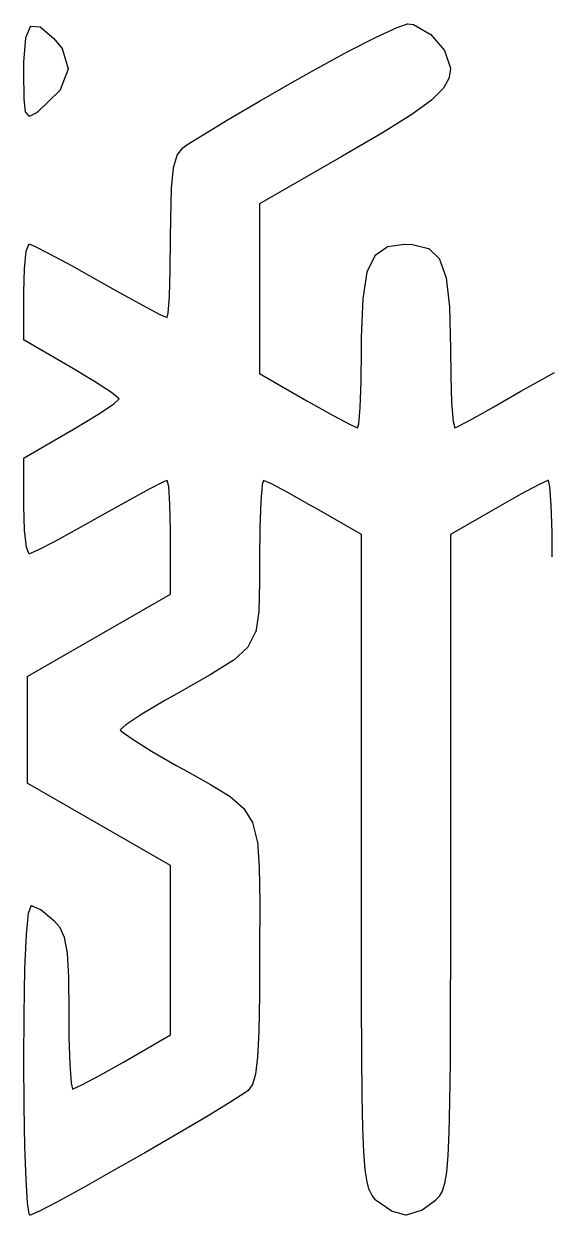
# Model space of a CAD drawing. Extents: x 175 to 215.1, y -115.1 to -74.9.
# Drawn here: x 174.98 to 181.07, y -97.04 to -83.31 of the extents above; entities that cross this region are included whole.
import ezdxf

# ---------------------------------------------------------------- set-up
doc = ezdxf.new("R2010")
doc.units = 0
doc.layers.add('BLACK', color=7, linetype='CONTINUOUS')

msp = doc.modelspace()

# ---------------------------------------------------------------- linework, layer by layer
at = {"layer": 'BLACK', "linetype": 'CONTINUOUS'}
for p, q in [((175.001, -83.4706), (175.057, -83.3412)), ((175.057, -83.3403), (175.058, -83.3401)), ((175.057, -83.3406), (175.057, -83.3403)), ((175.057, -83.3408), (175.057, -83.3406)), ((175.057, -83.341), (175.057, -83.3408)), ((175.057, -83.3411), (175.057, -83.341)), ((175.057, -83.3412), (175.057, -83.3411)), ((175.058, -83.3393), (175.059, -83.3391)), ((175.058, -83.3394), (175.058, -83.3393)), ((175.058, -83.3395), (175.058, -83.3394)), ((175.058, -83.3398), (175.058, -83.3395)), ((175.058, -83.34), (175.058, -83.3398)), ((175.058, -83.3401), (175.058, -83.34)), ((175.059, -83.3386), (175.06, -83.3385)), ((175.059, -83.3388), (175.059, -83.3386)), ((175.059, -83.3389), (175.059, -83.3388)), ((175.059, -83.3391), (175.059, -83.3389)), ((175.059, -83.3389), (175.059, -83.3389)), ((175.06, -83.3383), (175.061, -83.3382)), ((175.06, -83.3384), (175.06, -83.3383)), ((175.06, -83.3385), (175.06, -83.3384)), ((175.06, -83.3384), (175.06, -83.3384)), ((175.061, -83.3382), (175.061, -83.3382)), ((175.061, -83.3382), (175.061, -83.3382)), ((175.061, -83.3382), (175.061, -83.3382)), ((175.061, -83.3382), (175.062, -83.3382)), ((175.062, -83.3382), (175.062, -83.3382)), ((175.062, -83.3382), (175.164, -83.3468)), ((175.062, -83.3382), (175.062, -83.3382)), ((175.164, -83.3468), (175.164, -83.3468)), ((175.164, -83.3468), (175.164, -83.3468)), ((175.164, -83.3468), (175.164, -83.3468)), ((175.164, -83.3468), (175.164, -83.3469)), ((175.164, -83.3469), (175.165, -83.347)), ((175.165, -83.347), (175.165, -83.347)), ((175.165, -83.347), (175.165, -83.347)), ((175.165, -83.347), (175.165, -83.3471)), ((175.165, -83.3471), (175.166, -83.3473)), ((175.166, -83.3473), (175.166, -83.3473)), ((175.166, -83.3473), (175.166, -83.3474)), ((175.166, -83.3474), (175.166, -83.3476)), ((175.166, -83.3476), (175.167, -83.3479)), ((175.167, -83.3479), (175.167, -83.3479)), ((175.167, -83.3479), (175.167, -83.3479)), ((175.167, -83.3479), (175.326, -83.4815)), ((179.045, -83.4646), (179.284, -83.353)), ((179.284, -83.3528), (179.406, -83.3121)), ((179.284, -83.3529), (179.284, -83.3528)), ((179.284, -83.353), (179.284, -83.3529)), ((179.284, -83.353), (179.284, -83.353)), ((179.406, -83.3121), (179.407, -83.312)), ((179.406, -83.3121), (179.406, -83.3121)), ((179.406, -83.3121), (179.406, -83.3121)), ((179.407, -83.312), (179.407, -83.3119)), ((179.407, -83.3119), (179.407, -83.3119)), ((179.407, -83.3119), (179.408, -83.3119)), ((179.407, -83.312), (179.407, -83.312)), ((179.408, -83.3119), (179.408, -83.3119)), ((179.408, -83.3119), (179.408, -83.3119)), ((179.408, -83.3119), (179.408, -83.3119)), ((179.408, -83.3119), (179.408, -83.3119)), ((179.408, -83.3119), (179.47, -83.32)), ((179.47, -83.32), (179.47, -83.32)), ((179.47, -83.32), (179.47, -83.3201)), ((179.47, -83.3201), (179.471, -83.3202)), ((179.471, -83.3202), (179.471, -83.3202)), ((179.471, -83.3202), (179.471, -83.3202)), ((179.471, -83.3202), (179.471, -83.3204)), ((179.471, -83.3204), (179.472, -83.3206)), ((179.472, -83.3206), (179.667, -83.4298)), ((179.667, -83.4298), (179.667, -83.4299)), ((179.667, -83.4299), (179.668, -83.4301)), ((179.668, -83.4301), (179.668, -83.4302)), ((179.668, -83.4302), (179.668, -83.4303)), ((179.668, -83.4303), (179.668, -83.4304)), ((179.668, -83.4304), (179.668, -83.4307)), ((179.668, -83.4307), (179.669, -83.4309)), ((179.669, -83.4309), (179.831, -83.6184)), ((174.98, -83.7526), (175.001, -83.4722)), ((175.001, -83.4709), (175.001, -83.4706)), ((175.001, -83.4712), (175.001, -83.4709)), ((175.001, -83.4713), (175.001, -83.4712)), ((175.001, -83.4715), (175.001, -83.4713)), ((175.001, -83.4718), (175.001, -83.4715)), ((175.001, -83.4721), (175.001, -83.4718)), ((175.001, -83.4722), (175.001, -83.4721)), ((175.326, -83.4815), (175.326, -83.4815)), ((175.326, -83.4815), (175.326, -83.4818)), ((175.326, -83.4818), (175.327, -83.4821)), ((175.327, -83.4821), (175.419, -83.5937)), ((178.717, -83.6325), (179.044, -83.4647)), ((179.044, -83.4647), (179.045, -83.4646)), ((179.045, -83.4646), (179.045, -83.4646)), ((179.045, -83.4646), (179.045, -83.4646)), ((175.419, -83.5937), (175.419, -83.5938)), ((175.419, -83.5938), (175.42, -83.5942)), ((175.42, -83.5942), (175.42, -83.5946)), ((175.42, -83.5946), (175.42, -83.5946)), ((175.42, -83.5946), (175.42, -83.5946)), ((175.42, -83.5946), (175.42, -83.5951)), ((175.42, -83.5951), (175.42, -83.5955)), ((175.42, -83.5955), (175.42, -83.5955)), ((175.42, -83.5955), (175.42, -83.5955)), ((175.42, -83.5955), (175.42, -83.5955)), ((175.42, -83.5955), (175.492, -83.8299)), ((178.331, -83.842), (178.717, -83.6326)), ((178.717, -83.6326), (178.717, -83.6325)), ((178.717, -83.6325), (178.717, -83.6325)), ((178.717, -83.6325), (178.717, -83.6325)), ((179.831, -83.6184), (179.831, -83.6184)), ((179.831, -83.6184), (179.831, -83.6184)), ((179.831, -83.6184), (179.831, -83.6185)), ((179.831, -83.6185), (179.831, -83.6188)), ((179.831, -83.6188), (179.831, -83.6192)), ((179.831, -83.6192), (179.831, -83.6193)), ((179.831, -83.6193), (179.831, -83.6193)), ((179.831, -83.6193), (179.832, -83.6197)), ((179.832, -83.6197), (179.832, -83.6201)), ((179.832, -83.6201), (179.899, -83.8224)), ((174.979, -83.8767), (174.98, -83.7529)), ((174.98, -83.7527), (174.98, -83.7526)), ((174.98, -83.7528), (174.98, -83.7527)), ((174.98, -83.7529), (174.98, -83.7528)), ((175.492, -83.8331), (175.398, -84.0741)), ((175.492, -83.8299), (175.492, -83.8299)), ((175.492, -83.8299), (175.492, -83.8301)), ((175.492, -83.8301), (175.492, -83.8303)), ((175.492, -83.8303), (175.492, -83.8306)), ((175.492, -83.8306), (175.492, -83.8309)), ((175.492, -83.8309), (175.492, -83.8311)), ((175.492, -83.8311), (175.492, -83.8312)), ((175.492, -83.8312), (175.492, -83.8315)), ((175.492, -83.8315), (175.492, -83.8319)), ((175.492, -83.8319), (175.492, -83.832)), ((175.492, -83.832), (175.492, -83.8322)), ((175.492, -83.8322), (175.492, -83.8325)), ((175.492, -83.8325), (175.492, -83.8328)), ((175.492, -83.8328), (175.492, -83.833)), ((175.492, -83.833), (175.492, -83.8331)), ((178.106, -83.9687), (178.331, -83.842)), ((178.331, -83.842), (178.331, -83.842)), ((178.331, -83.842), (178.331, -83.842)), ((179.9, -83.8247), (179.885, -83.9305)), ((179.899, -83.8224), (179.899, -83.8225)), ((179.899, -83.8225), (179.899, -83.8226)), ((179.899, -83.8226), (179.9, -83.8228)), ((179.9, -83.8228), (179.9, -83.8231)), ((179.9, -83.8231), (179.9, -83.8234)), ((179.9, -83.8234), (179.9, -83.8236)), ((179.9, -83.8236), (179.9, -83.8237)), ((179.9, -83.8237), (179.9, -83.8241)), ((179.9, -83.8241), (179.9, -83.8244)), ((179.9, -83.8244), (179.9, -83.8246)), ((179.9, -83.8246), (179.9, -83.8247)), ((174.979, -83.8768), (174.979, -83.8767)), ((174.979, -83.8767), (174.979, -83.8767)), ((174.979, -83.8767), (174.979, -83.8767)), ((174.982, -84.1723), (174.979, -83.8768)), ((177.699, -84.2027), (178.106, -83.9687)), ((178.106, -83.9687), (178.106, -83.9687)), ((178.106, -83.9687), (178.106, -83.9687)), ((179.884, -83.9322), (179.819, -84.0534)), ((179.885, -83.9315), (179.884, -83.9319)), ((179.884, -83.9319), (179.884, -83.9322)), ((179.885, -83.9305), (179.885, -83.9306)), ((179.885, -83.9306), (179.885, -83.9309)), ((179.885, -83.9309), (179.885, -83.9313)), ((179.885, -83.9313), (179.885, -83.9314)), ((179.885, -83.9314), (179.885, -83.9315)), ((175.397, -84.0759), (175.136, -84.3289)), ((175.398, -84.075), (175.397, -84.0751)), ((175.397, -84.0751), (175.397, -84.0751)), ((175.397, -84.0751), (175.397, -84.0754)), ((175.397, -84.0754), (175.397, -84.0758)), ((175.397, -84.0758), (175.397, -84.0758)), ((175.397, -84.0758), (175.397, -84.0759)), ((175.398, -84.0741), (175.398, -84.0742)), ((175.398, -84.0742), (175.398, -84.0742)), ((175.398, -84.0742), (175.398, -84.0743)), ((175.398, -84.0743), (175.398, -84.0746)), ((175.398, -84.0746), (175.398, -84.075)), ((179.818, -84.0546), (179.681, -84.1898)), ((179.819, -84.0536), (179.818, -84.0538)), ((179.818, -84.0538), (179.818, -84.054)), ((179.818, -84.054), (179.818, -84.0542)), ((179.818, -84.0542), (179.818, -84.0544)), ((179.818, -84.0544), (179.818, -84.0546)), ((179.819, -84.0534), (179.819, -84.0534)), ((179.819, -84.0534), (179.819, -84.0536)), ((174.982, -84.1725), (174.982, -84.1723)), ((174.982, -84.1727), (174.982, -84.1725)), ((174.982, -84.1728), (174.982, -84.1727)), ((174.999, -84.3284), (174.982, -84.1728)), ((177.336, -84.4154), (177.699, -84.2027)), ((177.699, -84.2027), (177.699, -84.2027)), ((177.699, -84.2027), (177.699, -84.2027)), ((179.681, -84.1903), (179.454, -84.3555)), ((179.681, -84.1898), (179.681, -84.1898)), ((179.681, -84.1898), (179.681, -84.19)), ((179.681, -84.19), (179.681, -84.1903)), ((174.999, -84.3285), (174.999, -84.3284)), ((174.999, -84.3289), (174.999, -84.3285)), ((174.999, -84.3285), (174.999, -84.3285)), ((175, -84.3294), (174.999, -84.3289)), ((175, -84.3295), (175, -84.3294)), ((175, -84.3294), (175, -84.3294)), ((175, -84.3299), (175, -84.3295)), ((175, -84.3303), (175, -84.3299)), ((175, -84.3304), (175, -84.3303)), ((175, -84.3303), (175, -84.3303)), ((175, -84.3307), (175, -84.3304)), ((175, -84.3311), (175, -84.3307)), ((175.001, -84.3311), (175, -84.3311)), ((175.001, -84.3312), (175.001, -84.3311)), ((175.041, -84.3762), (175.001, -84.3312)), ((175.001, -84.3312), (175.001, -84.3312)), ((175.041, -84.3764), (175.041, -84.3762)), ((175.041, -84.3766), (175.041, -84.3764)), ((175.041, -84.3768), (175.041, -84.3766)), ((175.041, -84.3769), (175.041, -84.3768)), ((175.042, -84.377), (175.041, -84.3769)), ((175.042, -84.3772), (175.042, -84.377)), ((175.042, -84.3773), (175.042, -84.3772)), ((175.042, -84.3774), (175.042, -84.3773)), ((175.042, -84.3775), (175.042, -84.3774)), ((175.043, -84.3776), (175.042, -84.3775)), ((175.043, -84.3777), (175.043, -84.3776)), ((175.043, -84.3778), (175.043, -84.3777)), ((175.043, -84.3777), (175.043, -84.3777)), ((175.044, -84.3779), (175.043, -84.3778)), ((175.045, -84.3779), (175.044, -84.3779)), ((175.044, -84.3779), (175.044, -84.3779)), ((175.044, -84.3779), (175.044, -84.3779)), ((175.044, -84.3779), (175.044, -84.3779)), ((175.046, -84.3777), (175.045, -84.3778)), ((175.045, -84.3778), (175.045, -84.3779)), ((175.045, -84.3779), (175.045, -84.3779)), ((175.045, -84.3779), (175.045, -84.3779)), ((175.047, -84.3774), (175.046, -84.3774)), ((175.046, -84.3774), (175.046, -84.3775)), ((175.046, -84.3775), (175.046, -84.3776)), ((175.046, -84.3776), (175.046, -84.3777)), ((175.046, -84.3777), (175.046, -84.3777)), ((175.119, -84.3411), (175.047, -84.3774)), ((175.12, -84.3409), (175.119, -84.3411)), ((175.135, -84.3294), (175.12, -84.3406)), ((175.12, -84.3406), (175.12, -84.3407)), ((175.12, -84.3407), (175.12, -84.3409)), ((175.136, -84.329), (175.135, -84.3292)), ((175.135, -84.3292), (175.135, -84.3294)), ((175.136, -84.3289), (175.136, -84.329)), ((179.453, -84.3557), (179.116, -84.5671)), ((179.454, -84.3556), (179.453, -84.3557)), ((179.454, -84.3555), (179.454, -84.3556)), ((179.454, -84.3556), (179.454, -84.3556)), ((177.047, -84.5893), (177.336, -84.4154)), ((177.336, -84.4154), (177.336, -84.4154)), ((177.336, -84.4154), (177.336, -84.4154)), ((176.861, -84.7069), (177.047, -84.5894)), ((177.047, -84.5894), (177.047, -84.5893)), ((177.047, -84.5893), (177.047, -84.5893)), ((177.047, -84.5893), (177.047, -84.5893)), ((179.116, -84.5672), (178.648, -84.8408)), ((179.116, -84.5671), (179.116, -84.5672)), ((179.116, -84.5672), (179.116, -84.5672)), ((179.116, -84.5672), (179.116, -84.5672)), ((176.749, -84.8246), (176.813, -84.7415)), ((176.813, -84.7413), (176.814, -84.7411)), ((176.813, -84.7414), (176.813, -84.7413)), ((176.813, -84.7415), (176.813, -84.7414)), ((176.814, -84.7405), (176.861, -84.7071)), ((176.814, -84.7406), (176.814, -84.7405)), ((176.814, -84.7407), (176.814, -84.7406)), ((176.814, -84.7409), (176.814, -84.7407)), ((176.814, -84.7411), (176.814, -84.7409)), ((176.861, -84.707), (176.861, -84.7069)), ((176.861, -84.7071), (176.861, -84.707)), ((176.861, -84.7071), (176.861, -84.7071)), ((176.707, -84.9693), (176.748, -84.8263)), ((176.748, -84.8258), (176.749, -84.8255)), ((176.748, -84.8262), (176.748, -84.8258)), ((176.748, -84.8263), (176.748, -84.8262)), ((176.749, -84.825), (176.749, -84.8246)), ((176.749, -84.8253), (176.749, -84.825)), ((176.749, -84.8254), (176.749, -84.8253)), ((176.749, -84.8255), (176.749, -84.8254)), ((178.648, -84.8408), (177.698, -85.3862)), ((178.648, -84.8408), (178.648, -84.8408)), ((178.648, -84.8408), (178.648, -84.8408)), ((176.683, -85.2045), (176.706, -84.9702)), ((176.706, -84.9701), (176.707, -84.9697)), ((176.706, -84.9702), (176.706, -84.9701)), ((176.707, -84.9697), (176.707, -84.9693)), ((176.673, -85.562), (176.683, -85.2048)), ((176.683, -85.2046), (176.683, -85.2045)), ((176.683, -85.2048), (176.683, -85.2046)), ((176.683, -85.2048), (176.683, -85.2048)), ((177.698, -85.3862), (177.698, -87.341)), ((176.672, -85.7816), (176.673, -85.5621)), ((176.673, -85.5621), (176.673, -85.562)), ((176.673, -85.562), (176.673, -85.562)), ((176.673, -85.562), (176.673, -85.562)), ((176.669, -86.1536), (176.672, -85.7817)), ((176.672, -85.7817), (176.672, -85.7816)), ((175.008, -85.9314), (175.038, -85.8542)), ((175.038, -85.8541), (175.039, -85.8537)), ((175.038, -85.8542), (175.038, -85.8541)), ((175.039, -85.8526), (175.04, -85.8525)), ((175.039, -85.8529), (175.039, -85.8526)), ((175.039, -85.8533), (175.039, -85.8529)), ((175.039, -85.8534), (175.039, -85.8533)), ((175.039, -85.8533), (175.039, -85.8533)), ((175.039, -85.8537), (175.039, -85.8534)), ((175.04, -85.8519), (175.041, -85.8517)), ((175.04, -85.8522), (175.04, -85.8519)), ((175.04, -85.8519), (175.04, -85.8519)), ((175.04, -85.8519), (175.04, -85.8519)), ((175.04, -85.8525), (175.04, -85.8522)), ((175.04, -85.8525), (175.04, -85.8525)), ((175.041, -85.8514), (175.042, -85.8513)), ((175.041, -85.8517), (175.041, -85.8514)), ((175.041, -85.8514), (175.041, -85.8514)), ((175.041, -85.8514), (175.041, -85.8514)), ((175.042, -85.8511), (175.043, -85.851)), ((175.042, -85.8513), (175.042, -85.8511)), ((175.042, -85.8511), (175.042, -85.8511)), ((175.042, -85.8511), (175.042, -85.8511)), ((175.042, -85.8511), (175.042, -85.8511)), ((175.043, -85.851), (175.043, -85.851)), ((175.043, -85.851), (175.043, -85.851)), ((175.043, -85.851), (175.043, -85.851)), ((175.043, -85.851), (175.044, -85.8511)), ((175.044, -85.8511), (175.044, -85.8511)), ((175.044, -85.8511), (175.044, -85.8511)), ((175.044, -85.8511), (175.044, -85.8512)), ((175.044, -85.8512), (175.045, -85.8513)), ((175.045, -85.8513), (175.094, -85.8695)), ((175.094, -85.8695), (175.094, -85.8695)), ((175.094, -85.8695), (175.094, -85.8696)), ((175.094, -85.8696), (175.094, -85.8697)), ((175.094, -85.8697), (175.268, -85.956)), ((179.032, -85.9775), (179.171, -85.8795)), ((179.171, -85.8792), (179.172, -85.8791)), ((179.171, -85.8794), (179.171, -85.8792)), ((179.171, -85.8795), (179.171, -85.8794)), ((179.171, -85.8794), (179.171, -85.8794)), ((179.172, -85.8789), (179.172, -85.8788)), ((179.172, -85.8788), (179.173, -85.8788)), ((179.172, -85.879), (179.172, -85.8789)), ((179.172, -85.8791), (179.172, -85.879)), ((179.173, -85.8786), (179.371, -85.851)), ((179.173, -85.8787), (179.173, -85.8786)), ((179.173, -85.8788), (179.173, -85.8787)), ((179.173, -85.8787), (179.173, -85.8787)), ((179.371, -85.851), (179.371, -85.851)), ((179.371, -85.851), (179.372, -85.851)), ((179.372, -85.851), (179.372, -85.851)), ((179.372, -85.851), (179.462, -85.8542)), ((179.462, -85.8542), (179.462, -85.8543)), ((179.462, -85.8543), (179.463, -85.8544)), ((179.463, -85.8544), (179.463, -85.8544)), ((179.463, -85.8544), (179.463, -85.8544)), ((179.463, -85.8544), (179.463, -85.8544)), ((179.463, -85.8544), (179.463, -85.8544)), ((179.463, -85.8544), (179.647, -85.9001)), ((179.647, -85.9001), (179.647, -85.9001)), ((179.647, -85.9001), (179.647, -85.9002)), ((179.647, -85.9002), (179.647, -85.9002)), ((179.647, -85.9002), (179.647, -85.9003)), ((179.647, -85.9003), (179.648, -85.9004)), ((179.648, -85.9004), (179.648, -85.9006)), ((179.648, -85.9006), (179.648, -85.9007)), ((179.648, -85.9007), (179.648, -85.9008)), ((179.648, -85.9008), (179.649, -85.9009)), ((179.649, -85.9009), (179.649, -85.9011)), ((179.649, -85.9011), (179.649, -85.9013)), ((179.649, -85.9013), (179.774, -86.0197)), ((174.987, -86.1347), (175.008, -85.9327)), ((175.008, -85.9315), (175.008, -85.9314)), ((175.008, -85.9317), (175.008, -85.9315)), ((175.008, -85.932), (175.008, -85.9317)), ((175.008, -85.9323), (175.008, -85.932)), ((175.008, -85.9325), (175.008, -85.9323)), ((175.008, -85.9326), (175.008, -85.9325)), ((175.008, -85.9327), (175.008, -85.9326)), ((175.268, -85.956), (175.268, -85.956)), ((175.268, -85.956), (175.268, -85.956)), ((175.268, -85.956), (175.268, -85.956)), ((175.268, -85.956), (175.531, -86.0971)), ((178.941, -86.1708), (179.031, -85.9794)), ((179.031, -85.9781), (179.032, -85.978)), ((179.031, -85.9783), (179.031, -85.9781)), ((179.031, -85.9785), (179.031, -85.9783)), ((179.031, -85.9787), (179.031, -85.9785)), ((179.031, -85.9789), (179.031, -85.9787)), ((179.031, -85.9791), (179.031, -85.9789)), ((179.031, -85.9794), (179.031, -85.9791)), ((179.031, -85.9794), (179.031, -85.9794)), ((179.032, -85.9777), (179.032, -85.9775)), ((179.032, -85.9778), (179.032, -85.9777)), ((179.032, -85.978), (179.032, -85.9778)), ((179.774, -86.0197), (179.774, -86.0198)), ((179.774, -86.0198), (179.774, -86.0199)), ((179.774, -86.0199), (179.774, -86.02)), ((179.774, -86.02), (179.774, -86.0202)), ((179.774, -86.0202), (179.774, -86.0205)), ((179.774, -86.0205), (179.774, -86.0207)), ((179.774, -86.0207), (179.774, -86.0208)), ((179.774, -86.0208), (179.775, -86.0211)), ((179.775, -86.0211), (179.775, -86.0214)), ((179.775, -86.0214), (179.775, -86.0215)), ((179.775, -86.0215), (179.775, -86.0217)), ((179.775, -86.0217), (179.851, -86.2368)), ((174.979, -86.404), (174.987, -86.1351)), ((174.987, -86.1348), (174.987, -86.1347)), ((174.987, -86.135), (174.987, -86.1348)), ((174.987, -86.1351), (174.987, -86.135)), ((175.531, -86.0971), (175.531, -86.0971)), ((175.531, -86.0971), (175.531, -86.0971)), ((175.531, -86.0971), (175.531, -86.0971)), ((175.531, -86.0971), (175.849, -86.275)), ((176.659, -86.4534), (176.669, -86.1536)), ((178.892, -86.4799), (178.941, -86.1722)), ((178.941, -86.171), (178.941, -86.1708)), ((178.941, -86.1712), (178.941, -86.171)), ((178.941, -86.1715), (178.941, -86.1712)), ((178.941, -86.1718), (178.941, -86.1715)), ((178.941, -86.1719), (178.941, -86.1718)), ((178.941, -86.1721), (178.941, -86.1719)), ((178.941, -86.1722), (178.941, -86.1721)), ((175.849, -86.275), (175.849, -86.275)), ((175.849, -86.275), (175.849, -86.275)), ((175.849, -86.275), (176.068, -86.3984)), ((179.851, -86.2368), (179.851, -86.2369)), ((179.851, -86.2369), (179.851, -86.2369)), ((179.851, -86.2369), (179.851, -86.2369)), ((179.851, -86.2369), (179.851, -86.2374)), ((179.851, -86.2374), (179.851, -86.2378)), ((179.851, -86.2378), (179.851, -86.2379)), ((179.851, -86.2379), (179.851, -86.2379)), ((179.851, -86.2379), (179.889, -86.5736)), ((174.979, -86.4041), (174.979, -86.404)), ((174.979, -86.9524), (174.979, -86.4041)), ((174.979, -86.4041), (174.979, -86.4041)), ((176.068, -86.3984), (176.349, -86.553)), ((176.644, -86.6465), (176.659, -86.4534)), ((176.349, -86.553), (176.549, -86.6589)), ((178.874, -86.9275), (178.892, -86.4805)), ((178.892, -86.4802), (178.892, -86.4799)), ((178.892, -86.4804), (178.892, -86.4802)), ((178.892, -86.4805), (178.892, -86.4804)), ((179.889, -86.5736), (179.889, -86.5737)), ((179.889, -86.5737), (179.889, -86.5739)), ((179.889, -86.5739), (179.889, -86.5741)), ((179.889, -86.5741), (179.9, -87.0543)), ((176.549, -86.6589), (176.631, -86.6957)), ((176.631, -86.6957), (176.644, -86.6465)), ((174.979, -86.9525), (174.979, -86.9524)), ((174.979, -86.9526), (174.979, -86.9525)), ((174.979, -86.953), (174.979, -86.9526)), ((174.979, -86.9533), (174.979, -86.953)), ((174.979, -86.9535), (174.979, -86.9533)), ((174.979, -86.9536), (174.979, -86.9535)), ((174.979, -86.9539), (174.979, -86.9536)), ((174.979, -86.9543), (174.979, -86.9539)), ((174.979, -86.9544), (174.979, -86.9543)), ((174.979, -86.9545), (174.979, -86.9544)), ((174.98, -86.9548), (174.979, -86.9545)), ((174.98, -86.9551), (174.98, -86.9548)), ((174.98, -86.9552), (174.98, -86.9551)), ((174.98, -86.9554), (174.98, -86.9552)), ((174.98, -86.9556), (174.98, -86.9554)), ((174.98, -86.9559), (174.98, -86.9556)), ((174.981, -86.956), (174.98, -86.9559)), ((174.981, -86.9561), (174.981, -86.956)), ((174.981, -86.9563), (174.981, -86.9561)), ((174.981, -86.9565), (174.981, -86.9563)), ((174.981, -86.9566), (174.981, -86.9565)), ((174.981, -86.9567), (174.981, -86.9566)), ((174.982, -86.9567), (174.981, -86.9567)), ((175.532, -87.2732), (174.982, -86.9567)), ((178.874, -86.9276), (178.874, -86.9275)), ((178.874, -86.9277), (178.874, -86.9276)), ((178.874, -87.0691), (178.874, -86.9277)), ((178.874, -86.9277), (178.874, -86.9277)), ((178.87, -87.4372), (178.874, -87.0691)), ((178.874, -87.0691), (178.874, -87.0691)), ((179.9, -87.0543), (179.9, -87.0544)), ((179.9, -87.0544), (179.9, -87.0544)), ((179.9, -87.0544), (179.903, -87.3655)), ((175.796, -87.431), (175.532, -87.2732)), ((177.698, -87.341), (178.242, -87.654)), ((179.903, -87.3655), (179.913, -87.6796)), ((180.713, -87.545), (181.099, -87.3274)), ((175.99, -87.5587), (175.796, -87.431)), ((176.078, -87.6316), (175.99, -87.5587)), ((178.859, -87.7329), (178.87, -87.4372)), ((180.402, -87.7248), (180.713, -87.545)), ((180.713, -87.545), (180.713, -87.545)), ((180.713, -87.545), (180.713, -87.545)), ((175.834, -87.8127), (176.014, -87.6925)), ((176.014, -87.6925), (176.079, -87.6326)), ((176.079, -87.6326), (176.078, -87.6316)), ((178.242, -87.654), (178.242, -87.654)), ((178.242, -87.654), (178.285, -87.6782)), ((178.285, -87.6782), (178.548, -87.8252)), ((179.913, -87.6796), (179.93, -87.8929)), ((175.58, -87.9672), (175.834, -87.8127)), ((178.548, -87.8252), (178.744, -87.9289)), ((178.843, -87.921), (178.859, -87.7329)), ((180.148, -87.8667), (180.402, -87.7248)), ((175.532, -87.9948), (175.58, -87.9672)), ((178.744, -87.9289), (178.829, -87.9658)), ((178.829, -87.9658), (178.843, -87.921)), ((179.93, -87.8929), (179.949, -87.966)), ((179.949, -87.966), (179.985, -87.9518)), ((179.985, -87.9518), (180.148, -87.8667)), ((174.982, -88.3113), (175.532, -87.9948)), ((175.532, -87.9948), (175.532, -87.9948)), ((174.979, -88.3136), (174.98, -88.3134)), ((174.979, -88.3137), (174.979, -88.3136)), ((174.979, -88.314), (174.979, -88.3137)), ((174.979, -88.3143), (174.979, -88.314)), ((174.979, -88.3145), (174.979, -88.3143)), ((174.979, -88.3146), (174.979, -88.3145)), ((174.979, -88.315), (174.979, -88.3146)), ((174.979, -88.3153), (174.979, -88.315)), ((174.979, -88.3154), (174.979, -88.3153)), ((174.979, -88.3156), (174.979, -88.3154)), ((174.979, -88.8638), (174.979, -88.3156)), ((174.98, -88.3123), (174.981, -88.3121)), ((174.98, -88.3126), (174.98, -88.3123)), ((174.98, -88.3127), (174.98, -88.3126)), ((174.98, -88.3128), (174.98, -88.3127)), ((174.98, -88.3131), (174.98, -88.3128)), ((174.98, -88.3134), (174.98, -88.3131)), ((174.981, -88.3114), (174.982, -88.3113)), ((174.981, -88.3115), (174.981, -88.3114)), ((174.981, -88.3117), (174.981, -88.3115)), ((174.981, -88.3119), (174.981, -88.3117)), ((174.981, -88.312), (174.981, -88.3119)), ((174.981, -88.3121), (174.981, -88.312)), ((176.591, -88.5884), (176.424, -88.6746)), ((176.631, -88.5721), (176.591, -88.5884)), ((176.65, -88.644), (176.631, -88.5721)), ((176.665, -88.8501), (176.65, -88.644)), ((177.729, -88.6208), (177.713, -88.8131)), ((177.743, -88.5722), (177.729, -88.6208)), ((177.828, -88.6091), (177.743, -88.5722)), ((178.024, -88.7128), (177.828, -88.6091)), ((180.922, -88.6209), (180.713, -88.7324)), ((181.03, -88.5711), (180.922, -88.6209)), ((181.048, -88.6449), (181.03, -88.5711)), ((181.063, -88.8576), (181.048, -88.6449)), ((176.424, -88.6746), (176.166, -88.8155)), ((178.287, -88.8598), (178.024, -88.7128)), ((180.713, -88.7324), (180.444, -88.884)), ((174.979, -88.8639), (174.979, -88.8638)), ((174.979, -88.864), (174.979, -88.8639)), ((174.979, -88.8639), (174.979, -88.8639)), ((174.987, -89.1436), (174.979, -88.864)), ((176.166, -88.8155), (175.849, -88.993)), ((176.166, -88.8155), (176.166, -88.8155)), ((176.672, -89.1445), (176.665, -88.8501)), ((177.713, -88.8131), (177.702, -89.1123)), ((178.33, -88.884), (178.287, -88.8598)), ((178.287, -88.8598), (178.287, -88.8598)), ((178.874, -89.197), (178.33, -88.884)), ((178.33, -88.884), (178.33, -88.884)), ((180.444, -88.884), (179.9, -89.197)), ((181.073, -89.17), (181.063, -88.8576)), ((175.849, -88.993), (175.631, -89.1155)), ((175.849, -88.993), (175.849, -88.993)), ((174.987, -89.1438), (174.987, -89.1436)), ((174.987, -89.144), (174.987, -89.1438)), ((175.009, -89.3416), (174.987, -89.144)), ((174.987, -89.144), (174.987, -89.144)), ((175.631, -89.1156), (175.346, -89.2707)), ((175.631, -89.1155), (175.631, -89.1156)), ((175.631, -89.1156), (175.631, -89.1156)), ((176.672, -89.2245), (176.672, -89.1445)), ((177.702, -89.1123), (177.698, -89.4836)), ((178.874, -92.9437), (178.874, -89.197)), ((179.9, -89.197), (179.9, -92.9437)), ((181.075, -89.4543), (181.073, -89.17)), ((175.009, -89.3417), (175.009, -89.3416)), ((175.009, -89.3419), (175.009, -89.3417)), ((175.009, -89.3422), (175.009, -89.3419)), ((175.009, -89.3425), (175.009, -89.3422)), ((175.009, -89.3427), (175.009, -89.3425)), ((175.009, -89.3428), (175.009, -89.3427)), ((175.009, -89.3429), (175.009, -89.3428)), ((175.038, -89.4139), (175.009, -89.3429)), ((175.346, -89.2708), (175.14, -89.377)), ((175.346, -89.2707), (175.346, -89.2707)), ((175.346, -89.2707), (175.346, -89.2708)), ((175.346, -89.2708), (175.346, -89.2708)), ((176.672, -89.8808), (176.672, -89.2245)), ((175.039, -89.414), (175.038, -89.4139)), ((175.038, -89.4139), (175.038, -89.4139)), ((175.038, -89.4139), (175.038, -89.4139)), ((175.039, -89.4148), (175.039, -89.414)), ((175.04, -89.4155), (175.039, -89.4148)), ((175.039, -89.4148), (175.039, -89.4148)), ((175.039, -89.4148), (175.039, -89.4148)), ((175.039, -89.4148), (175.039, -89.4148)), ((175.04, -89.4157), (175.04, -89.4155)), ((175.04, -89.4155), (175.04, -89.4155)), ((175.04, -89.4161), (175.04, -89.4157)), ((175.041, -89.4166), (175.04, -89.4161)), ((175.042, -89.4167), (175.041, -89.4166)), ((175.041, -89.4166), (175.041, -89.4166)), ((175.041, -89.4166), (175.041, -89.4166)), ((175.042, -89.4169), (175.042, -89.4167)), ((175.043, -89.417), (175.042, -89.4169)), ((175.042, -89.4169), (175.042, -89.4169)), ((175.042, -89.4169), (175.042, -89.4169)), ((175.044, -89.4169), (175.043, -89.417)), ((175.043, -89.417), (175.043, -89.417)), ((175.043, -89.417), (175.043, -89.417)), ((175.045, -89.4168), (175.044, -89.4169)), ((175.044, -89.4169), (175.044, -89.4169)), ((175.044, -89.4169), (175.044, -89.4169)), ((175.044, -89.4169), (175.044, -89.4169)), ((175.139, -89.3772), (175.045, -89.4166)), ((175.045, -89.4166), (175.045, -89.4166)), ((175.045, -89.4166), (175.045, -89.4166)), ((175.045, -89.4166), (175.045, -89.4166)), ((175.045, -89.4166), (175.045, -89.4168)), ((175.14, -89.377), (175.139, -89.3771)), ((175.139, -89.3771), (175.139, -89.3771)), ((175.139, -89.3771), (175.139, -89.3772)), ((177.698, -89.4836), (177.699, -89.7496)), ((177.699, -89.7497), (177.691, -90.0808)), ((177.699, -89.7496), (177.699, -89.7496)), ((177.699, -89.7496), (177.699, -89.7497)), ((177.699, -89.7497), (177.699, -89.7497)), ((175.024, -90.8259), (176.672, -89.8808)), ((177.691, -90.0815), (177.654, -90.3158)), ((177.691, -90.0808), (177.691, -90.0809)), ((177.691, -90.0809), (177.691, -90.0812)), ((177.691, -90.0812), (177.691, -90.0815)), ((177.653, -90.3173), (177.563, -90.4918)), ((177.654, -90.3166), (177.653, -90.3168)), ((177.653, -90.3168), (177.653, -90.317)), ((177.653, -90.317), (177.653, -90.3173)), ((177.654, -90.3158), (177.654, -90.3158)), ((177.654, -90.3158), (177.654, -90.3161)), ((177.654, -90.3161), (177.654, -90.3164)), ((177.654, -90.3164), (177.654, -90.3166)), ((177.562, -90.4932), (177.396, -90.6449)), ((177.563, -90.4921), (177.562, -90.4924)), ((177.562, -90.4924), (177.562, -90.4925)), ((177.562, -90.4925), (177.562, -90.4927)), ((177.562, -90.4927), (177.562, -90.4929)), ((177.562, -90.4929), (177.562, -90.4932)), ((177.563, -90.4918), (177.563, -90.4918)), ((177.563, -90.4918), (177.563, -90.4921)), ((177.395, -90.6455), (177.13, -90.8115)), ((177.396, -90.6449), (177.395, -90.645)), ((177.395, -90.645), (177.395, -90.6452)), ((177.395, -90.6452), (177.395, -90.6455)), ((175.021, -90.8291), (175.022, -90.8289)), ((175.021, -90.8292), (175.021, -90.8291)), ((175.021, -90.8295), (175.021, -90.8292)), ((175.021, -90.8299), (175.021, -90.8295)), ((175.021, -90.83), (175.021, -90.8299)), ((175.021, -90.8302), (175.021, -90.83)), ((175.021, -92.0578), (175.021, -90.8302)), ((175.022, -90.8272), (175.023, -90.8269)), ((175.022, -90.8273), (175.022, -90.8272)), ((175.022, -90.8274), (175.022, -90.8273)), ((175.022, -90.8277), (175.022, -90.8274)), ((175.022, -90.828), (175.022, -90.8277)), ((175.022, -90.8281), (175.022, -90.828)), ((175.022, -90.8283), (175.022, -90.8281)), ((175.022, -90.8286), (175.022, -90.8283)), ((175.022, -90.8289), (175.022, -90.8286)), ((175.023, -90.8263), (175.024, -90.8261)), ((175.023, -90.8265), (175.023, -90.8263)), ((175.023, -90.8266), (175.023, -90.8265)), ((175.023, -90.8267), (175.023, -90.8266)), ((175.023, -90.8269), (175.023, -90.8267)), ((175.024, -90.826), (175.024, -90.8259)), ((175.024, -90.8261), (175.024, -90.826)), ((177.13, -90.8117), (176.743, -91.029)), ((177.13, -90.8115), (177.13, -90.8116)), ((177.13, -90.8116), (177.13, -90.8116)), ((177.13, -90.8116), (177.13, -90.8117)), ((176.606, -91.1074), (176.34, -91.2662)), ((176.743, -91.029), (176.606, -91.1074)), ((176.743, -91.029), (176.743, -91.029)), ((176.34, -91.2662), (176.156, -91.3867)), ((176.156, -91.3867), (176.091, -91.4446)), ((176.091, -91.4446), (176.103, -91.4593)), ((176.103, -91.4593), (176.227, -91.5495)), ((176.227, -91.5495), (176.452, -91.69)), ((176.452, -91.69), (176.743, -91.859)), ((176.743, -91.859), (176.823, -91.9036)), ((176.823, -91.9036), (176.823, -91.9036)), ((176.823, -91.9036), (176.823, -91.9036)), ((176.823, -91.9036), (177.133, -92.0755)), ((175.021, -92.0579), (175.021, -92.0578)), ((175.021, -92.0581), (175.021, -92.0579)), ((175.021, -92.0584), (175.021, -92.0581)), ((175.021, -92.0587), (175.021, -92.0584)), ((175.021, -92.0589), (175.021, -92.0587)), ((175.021, -92.059), (175.021, -92.0589)), ((175.022, -92.0593), (175.021, -92.059)), ((175.022, -92.0597), (175.022, -92.0593)), ((175.022, -92.0598), (175.022, -92.0597)), ((175.022, -92.0599), (175.022, -92.0598)), ((175.022, -92.0602), (175.022, -92.0599)), ((175.022, -92.0605), (175.022, -92.0602)), ((175.022, -92.0606), (175.022, -92.0605)), ((175.022, -92.0608), (175.022, -92.0606)), ((175.023, -92.061), (175.022, -92.0608)), ((175.023, -92.0613), (175.023, -92.061)), ((175.023, -92.0614), (175.023, -92.0613)), ((175.023, -92.0615), (175.023, -92.0614)), ((175.023, -92.0617), (175.023, -92.0615)), ((175.024, -92.0619), (175.023, -92.0617)), ((175.024, -92.062), (175.024, -92.0619)), ((175.024, -92.0621), (175.024, -92.062)), ((176.672, -93.0072), (175.024, -92.0621)), ((175.024, -92.0621), (175.024, -92.0621)), ((177.133, -92.0755), (177.133, -92.0755)), ((177.133, -92.0755), (177.133, -92.0755)), ((177.133, -92.0755), (177.133, -92.0756)), ((177.133, -92.0756), (177.36, -92.215)), ((177.36, -92.215), (177.36, -92.215)), ((177.36, -92.215), (177.361, -92.2153)), ((177.361, -92.2153), (177.361, -92.2155)), ((177.361, -92.2155), (177.517, -92.3512)), ((177.517, -92.3512), (177.517, -92.3513)), ((177.517, -92.3513), (177.518, -92.3514)), ((177.518, -92.3514), (177.518, -92.3516)), ((177.518, -92.3516), (177.518, -92.3518)), ((177.518, -92.3518), (177.518, -92.352)), ((177.518, -92.352), (177.518, -92.3522)), ((177.518, -92.3522), (177.518, -92.3524)), ((177.518, -92.3524), (177.617, -92.5132)), ((177.617, -92.5132), (177.617, -92.5133)), ((177.617, -92.5133), (177.617, -92.5135)), ((177.617, -92.5135), (177.618, -92.5137)), ((177.618, -92.5137), (177.618, -92.5139)), ((177.618, -92.5139), (177.618, -92.5142)), ((177.618, -92.5142), (177.618, -92.5144)), ((177.618, -92.5144), (177.618, -92.5146)), ((177.618, -92.5146), (177.672, -92.7294)), ((177.672, -92.7294), (177.672, -92.7295)), ((177.672, -92.7295), (177.672, -92.7299)), ((177.672, -92.7299), (177.673, -92.7303)), ((177.673, -92.7303), (177.695, -93.0278)), ((176.672, -94.961), (176.672, -93.0072)), ((177.695, -93.0278), (177.695, -93.0279)), ((177.695, -93.0279), (177.695, -93.028)), ((177.695, -93.028), (177.695, -93.0281)), ((177.695, -93.0281), (177.7, -93.4372)), ((178.874, -93.8386), (178.874, -92.9437)), ((179.9, -92.9437), (179.9, -93.1036)), ((179.9, -93.1036), (179.899, -93.972)), ((179.9, -93.1036), (179.9, -93.1036)), ((177.7, -93.4373), (177.698, -93.9868)), ((177.7, -93.4372), (177.7, -93.4373)), ((175.009, -93.8017), (175.033, -93.5586)), ((175.033, -93.5574), (175.064, -93.4743)), ((175.033, -93.5575), (175.033, -93.5574)), ((175.033, -93.5576), (175.033, -93.5575)), ((175.033, -93.5579), (175.033, -93.5576)), ((175.033, -93.5583), (175.033, -93.5579)), ((175.033, -93.5584), (175.033, -93.5583)), ((175.033, -93.5585), (175.033, -93.5584)), ((175.033, -93.5586), (175.033, -93.5585)), ((175.064, -93.4733), (175.065, -93.4732)), ((175.064, -93.4736), (175.064, -93.4733)), ((175.064, -93.474), (175.064, -93.4736)), ((175.064, -93.4741), (175.064, -93.474)), ((175.064, -93.4742), (175.064, -93.4741)), ((175.064, -93.4743), (175.064, -93.4742)), ((175.065, -93.4722), (175.066, -93.4719)), ((175.065, -93.4724), (175.065, -93.4722)), ((175.065, -93.4725), (175.065, -93.4724)), ((175.065, -93.4726), (175.065, -93.4725)), ((175.065, -93.4728), (175.065, -93.4726)), ((175.065, -93.4731), (175.065, -93.4728)), ((175.065, -93.4732), (175.065, -93.4731)), ((175.066, -93.4716), (175.067, -93.4714)), ((175.066, -93.4718), (175.066, -93.4716)), ((175.066, -93.4719), (175.066, -93.4718)), ((175.066, -93.4719), (175.066, -93.4719)), ((175.067, -93.4712), (175.068, -93.4711)), ((175.067, -93.4713), (175.067, -93.4712)), ((175.067, -93.4714), (175.067, -93.4713)), ((175.067, -93.4714), (175.067, -93.4714)), ((175.068, -93.4711), (175.068, -93.471)), ((175.068, -93.471), (175.069, -93.471)), ((175.068, -93.4711), (175.068, -93.4711)), ((175.068, -93.4711), (175.068, -93.4711)), ((175.069, -93.471), (175.069, -93.471)), ((175.069, -93.471), (175.069, -93.471)), ((175.069, -93.471), (175.069, -93.471)), ((175.069, -93.471), (175.069, -93.4711)), ((175.069, -93.4711), (175.07, -93.4711)), ((175.07, -93.4711), (175.07, -93.4711)), ((175.07, -93.4711), (175.07, -93.4712)), ((175.07, -93.4712), (175.07, -93.4713)), ((175.07, -93.4713), (175.071, -93.4714)), ((175.071, -93.4714), (175.071, -93.4714)), ((175.071, -93.4714), (175.173, -93.5164)), ((175.173, -93.5164), (175.173, -93.5165)), ((175.173, -93.5165), (175.173, -93.5166)), ((175.173, -93.5166), (175.173, -93.5166)), ((175.173, -93.5166), (175.174, -93.5168)), ((175.174, -93.5168), (175.174, -93.517)), ((175.174, -93.517), (175.174, -93.5171)), ((175.174, -93.5171), (175.174, -93.5172)), ((175.174, -93.5172), (175.326, -93.6415)), ((175.326, -93.6415), (175.326, -93.6415)), ((175.326, -93.6415), (175.326, -93.6418)), ((175.326, -93.6418), (175.326, -93.6421)), ((175.326, -93.6421), (175.389, -93.7154)), ((175.389, -93.7154), (175.389, -93.7154)), ((175.389, -93.7154), (175.389, -93.7156)), ((175.389, -93.7156), (175.389, -93.7157)), ((175.389, -93.7157), (175.389, -93.7159)), ((175.389, -93.7159), (175.389, -93.7162)), ((175.389, -93.7162), (175.389, -93.7164)), ((175.389, -93.7164), (175.389, -93.7165)), ((175.389, -93.7165), (175.445, -93.8357)), ((174.992, -94.1959), (175.009, -93.802)), ((175.009, -93.8018), (175.009, -93.8017)), ((175.009, -93.8019), (175.009, -93.8018)), ((175.009, -93.802), (175.009, -93.8019)), ((175.445, -93.8357), (175.445, -93.8358)), ((175.445, -93.8358), (175.445, -93.8359)), ((175.445, -93.8359), (175.445, -93.836)), ((175.445, -93.836), (175.445, -93.8363)), ((175.445, -93.8363), (175.445, -93.8367)), ((175.445, -93.8367), (175.445, -93.8368)), ((175.445, -93.8368), (175.445, -93.8369)), ((175.445, -93.8369), (175.478, -94.0167)), ((178.874, -93.8387), (178.874, -93.8386)), ((178.875, -94.5797), (178.874, -93.8387)), ((175.478, -94.0167), (175.478, -94.0167)), ((175.478, -94.0167), (175.478, -94.017)), ((177.698, -93.9868), (177.697, -94.5003)), ((177.698, -93.9868), (177.698, -93.9868)), ((179.899, -93.972), (179.898, -94.6889)), ((179.899, -93.972), (179.899, -93.972)), ((175.478, -94.017), (175.478, -94.0173)), ((175.478, -94.0173), (175.493, -94.2938)), ((174.982, -94.7316), (174.992, -94.196)), ((174.992, -94.196), (174.992, -94.1959)), ((174.992, -94.1959), (174.992, -94.1959)), ((174.992, -94.196), (174.992, -94.196)), ((175.493, -94.2938), (175.493, -94.2939)), ((175.493, -94.2939), (175.493, -94.294)), ((175.493, -94.294), (175.493, -94.2941)), ((175.493, -94.2941), (175.497, -94.7036)), ((177.697, -94.5003), (177.689, -94.9208)), ((177.697, -94.5003), (177.697, -94.5003)), ((177.697, -94.5003), (177.697, -94.5003)), ((178.878, -95.1821), (178.875, -94.5797)), ((178.875, -94.5797), (178.875, -94.5797)), ((179.898, -94.6889), (179.895, -95.2698)), ((179.898, -94.6889), (179.898, -94.6889)), ((174.979, -95.254), (174.982, -94.7316)), ((174.982, -94.7316), (174.982, -94.7316)), ((174.982, -94.7316), (174.982, -94.7316)), ((175.497, -94.7036), (175.497, -94.7036)), ((175.497, -94.7036), (175.499, -94.988)), ((176.128, -95.2739), (176.672, -94.961)), ((177.689, -94.921), (177.675, -95.2172)), ((177.689, -94.9208), (177.689, -94.9209)), ((177.689, -94.9209), (177.689, -94.9209)), ((177.689, -94.9209), (177.689, -94.921)), ((175.499, -94.988), (175.509, -95.3004)), ((177.675, -95.2176), (177.651, -95.4133)), ((177.675, -95.2172), (177.675, -95.2173)), ((177.675, -95.2173), (177.675, -95.2175)), ((177.675, -95.2175), (177.675, -95.2176)), ((178.878, -95.1822), (178.878, -95.1821)), ((178.883, -95.6613), (178.878, -95.1822)), ((174.982, -95.7821), (174.979, -95.254)), ((174.979, -95.254), (174.979, -95.254)), ((175.509, -95.3004), (175.524, -95.5131)), ((175.859, -95.4256), (176.128, -95.2739)), ((179.895, -95.2699), (179.89, -95.73)), ((179.895, -95.2698), (179.895, -95.2699)), ((175.524, -95.5131), (175.542, -95.5869)), ((175.65, -95.5371), (175.859, -95.4256)), ((177.65, -95.4141), (177.615, -95.5327)), ((177.651, -95.4133), (177.65, -95.4137)), ((177.65, -95.4137), (177.65, -95.4141)), ((177.651, -95.4133), (177.651, -95.4133)), ((175.542, -95.5869), (175.65, -95.5371)), ((177.528, -95.6278), (177.355, -95.7393)), ((177.565, -95.6003), (177.528, -95.6276)), ((177.528, -95.6276), (177.528, -95.6277)), ((177.528, -95.6277), (177.528, -95.6278)), ((177.528, -95.6278), (177.528, -95.6278)), ((177.566, -95.5997), (177.565, -95.5999)), ((177.565, -95.5999), (177.565, -95.6001)), ((177.565, -95.6001), (177.565, -95.6002)), ((177.565, -95.6002), (177.565, -95.6003)), ((177.614, -95.5342), (177.566, -95.5993)), ((177.566, -95.5993), (177.566, -95.5994)), ((177.566, -95.5994), (177.566, -95.5995)), ((177.566, -95.5995), (177.566, -95.5997)), ((177.615, -95.5339), (177.614, -95.5342)), ((177.615, -95.5327), (177.615, -95.5327)), ((177.615, -95.5327), (177.615, -95.5331)), ((177.615, -95.5331), (177.615, -95.5334)), ((177.615, -95.5334), (177.615, -95.5335)), ((177.615, -95.5335), (177.615, -95.5336)), ((177.615, -95.5336), (177.615, -95.5339)), ((178.883, -95.6614), (178.883, -95.6613)), ((178.891, -96.0327), (178.883, -95.6614)), ((174.991, -96.2478), (174.982, -95.7821)), ((174.982, -95.7821), (174.982, -95.7821)), ((177.354, -95.7393), (177.086, -95.9023)), ((177.355, -95.7393), (177.354, -95.7393)), ((177.355, -95.7393), (177.355, -95.7393)), ((177.355, -95.7393), (177.355, -95.7393)), ((179.89, -95.7301), (179.881, -96.085)), ((179.89, -95.73), (179.89, -95.7301)), ((177.086, -95.9024), (176.751, -96.0996)), ((177.086, -95.9023), (177.086, -95.9024)), ((178.891, -96.0328), (178.891, -96.0327)), ((178.891, -96.0327), (178.891, -96.0327)), ((178.891, -96.0327), (178.891, -96.0327)), ((178.902, -96.3116), (178.891, -96.0328)), ((176.751, -96.0996), (176.381, -96.3139)), ((176.751, -96.0996), (176.751, -96.0996)), ((176.751, -96.0996), (176.751, -96.0996)), ((179.881, -96.0851), (179.869, -96.35)), ((179.881, -96.085), (179.881, -96.085)), ((179.881, -96.085), (179.881, -96.0851)), ((179.881, -96.0851), (179.881, -96.0851)), ((174.991, -96.2479), (174.991, -96.2478)), ((174.991, -96.2478), (174.991, -96.2478)), ((174.991, -96.2478), (174.991, -96.2478)), ((175.005, -96.6265), (174.991, -96.2479)), ((176.381, -96.3139), (176.006, -96.528)), ((176.381, -96.3139), (176.381, -96.3139)), ((176.381, -96.3139), (176.381, -96.3139)), ((178.902, -96.3117), (178.902, -96.3116)), ((178.902, -96.3116), (178.902, -96.3116)), ((178.918, -96.5134), (178.902, -96.3117)), ((178.902, -96.3117), (178.902, -96.3117)), ((179.869, -96.3502), (179.853, -96.5405)), ((179.869, -96.35), (179.869, -96.3501)), ((179.869, -96.3501), (179.869, -96.3501)), ((179.869, -96.3501), (179.869, -96.3502)), ((176.006, -96.528), (175.656, -96.7245)), ((176.006, -96.528), (176.006, -96.528)), ((178.918, -96.5135), (178.918, -96.5134)), ((178.918, -96.5137), (178.918, -96.5135)), ((178.938, -96.6536), (178.918, -96.5137)), ((178.918, -96.5137), (178.918, -96.5137)), ((179.853, -96.5409), (179.831, -96.672)), ((179.853, -96.5405), (179.853, -96.5406)), ((179.853, -96.5406), (179.853, -96.5407)), ((179.853, -96.5407), (179.853, -96.5409)), ((175.005, -96.6266), (175.005, -96.6265)), ((175.005, -96.6265), (175.005, -96.6265)), ((175.005, -96.6265), (175.005, -96.6265)), ((175.022, -96.8934), (175.005, -96.6266)), ((175.656, -96.7245), (175.361, -96.8863)), ((175.656, -96.7245), (175.656, -96.7245)), ((175.656, -96.7245), (175.656, -96.7245)), ((178.938, -96.6538), (178.938, -96.6536)), ((178.938, -96.6541), (178.938, -96.6538)), ((178.938, -96.6542), (178.938, -96.6541)), ((178.964, -96.7476), (178.938, -96.6542)), ((178.965, -96.7481), (178.964, -96.7476)), ((178.965, -96.7485), (178.965, -96.7481)), ((178.965, -96.7486), (178.965, -96.7485)), ((178.997, -96.811), (178.965, -96.7486)), ((179.803, -96.7609), (179.77, -96.8196)), ((179.804, -96.7608), (179.803, -96.7609)), ((179.831, -96.6726), (179.804, -96.7599)), ((179.804, -96.7599), (179.804, -96.7599)), ((179.804, -96.7599), (179.804, -96.7599)), ((179.804, -96.7599), (179.804, -96.76)), ((179.804, -96.76), (179.804, -96.7603)), ((179.804, -96.7603), (179.804, -96.7608)), ((179.804, -96.7608), (179.804, -96.7608)), ((179.831, -96.672), (179.831, -96.672)), ((179.831, -96.672), (179.831, -96.6723)), ((179.831, -96.6723), (179.831, -96.6726)), ((175.022, -96.8935), (175.022, -96.8934)), ((175.022, -96.8937), (175.022, -96.8935)), ((175.022, -96.8938), (175.022, -96.8937)), ((175.042, -97.024), (175.022, -96.8938)), ((175.361, -96.8863), (175.151, -96.996)), ((175.361, -96.8863), (175.361, -96.8863)), ((175.361, -96.8863), (175.361, -96.8863)), ((175.361, -96.8863), (175.361, -96.8863)), ((178.997, -96.8114), (178.997, -96.811)), ((178.997, -96.811), (178.997, -96.811)), ((178.997, -96.811), (178.997, -96.811)), ((178.998, -96.8118), (178.997, -96.8114)), ((178.998, -96.8119), (178.998, -96.8118)), ((178.998, -96.8118), (178.998, -96.8118)), ((178.998, -96.8118), (178.998, -96.8118)), ((179.037, -96.8586), (178.998, -96.8119)), ((179.037, -96.8587), (179.037, -96.8586)), ((179.037, -96.8588), (179.037, -96.8587)), ((179.037, -96.8589), (179.037, -96.8588)), ((179.044, -96.8662), (179.037, -96.8589)), ((179.045, -96.8664), (179.044, -96.8662)), ((179.045, -96.8667), (179.045, -96.8664)), ((179.045, -96.8668), (179.045, -96.8667)), ((179.229, -96.9936), (179.045, -96.8668)), ((179.728, -96.8667), (179.574, -96.9786)), ((179.729, -96.8663), (179.728, -96.8667)), ((179.728, -96.8667), (179.728, -96.8667)), ((179.728, -96.8667), (179.728, -96.8667)), ((179.769, -96.8204), (179.729, -96.866)), ((179.729, -96.866), (179.729, -96.866)), ((179.729, -96.866), (179.729, -96.8661)), ((179.729, -96.8661), (179.729, -96.8661)), ((179.729, -96.8661), (179.729, -96.8663)), ((179.77, -96.8201), (179.769, -96.8204)), ((179.77, -96.8196), (179.77, -96.8196)), ((179.77, -96.8196), (179.77, -96.8201)), ((175.042, -97.0243), (175.042, -97.024)), ((175.042, -97.0245), (175.042, -97.0243)), ((175.042, -97.0247), (175.042, -97.0245)), ((175.042, -97.0249), (175.042, -97.0247)), ((175.042, -97.0252), (175.042, -97.0249)), ((175.043, -97.0254), (175.042, -97.0252)), ((175.043, -97.0256), (175.043, -97.0254)), ((175.043, -97.0258), (175.043, -97.0256)), ((175.043, -97.026), (175.043, -97.0258)), ((175.043, -97.0263), (175.043, -97.026)), ((175.05, -97.0351), (175.043, -97.0263)), ((175.043, -97.0263), (175.043, -97.0263)), ((175.05, -97.0353), (175.05, -97.0351)), ((175.05, -97.0355), (175.05, -97.0353)), ((175.051, -97.0357), (175.05, -97.0355)), ((175.051, -97.0358), (175.051, -97.0357)), ((175.051, -97.036), (175.051, -97.0358)), ((175.051, -97.0362), (175.051, -97.036)), ((175.051, -97.0363), (175.051, -97.0362)), ((175.052, -97.0364), (175.051, -97.0363)), ((175.052, -97.0365), (175.052, -97.0364)), ((175.15, -96.9962), (175.056, -97.0366)), ((175.151, -96.9961), (175.15, -96.9962)), ((175.151, -96.996), (175.151, -96.9961)), ((175.151, -96.9961), (175.151, -96.9961)), ((179.23, -96.9938), (179.229, -96.9936)), ((179.23, -96.994), (179.23, -96.9938)), ((179.23, -96.9941), (179.23, -96.994)), ((179.23, -96.994), (179.23, -96.994)), ((179.231, -96.9942), (179.23, -96.9941)), ((179.231, -96.9943), (179.231, -96.9942)), ((179.385, -97.0368), (179.231, -96.9943)), ((179.231, -96.9943), (179.231, -96.9943)), ((179.572, -96.9793), (179.388, -97.0368)), ((179.573, -96.9792), (179.572, -96.9793)), ((179.574, -96.9788), (179.573, -96.9789)), ((179.573, -96.9789), (179.573, -96.979)), ((179.573, -96.979), (179.573, -96.9791)), ((179.573, -96.9791), (179.573, -96.9792)), ((179.574, -96.9786), (179.574, -96.9786)), ((179.574, -96.9786), (179.574, -96.9788)), ((175.052, -97.0366), (175.052, -97.0365)), ((175.052, -97.0367), (175.052, -97.0366)), ((175.052, -97.0368), (175.052, -97.0367)), ((175.053, -97.0368), (175.052, -97.0368)), ((175.053, -97.0369), (175.053, -97.0368)), ((175.053, -97.037), (175.053, -97.0369)), ((175.053, -97.0369), (175.053, -97.0369)), ((175.054, -97.037), (175.053, -97.037)), ((175.055, -97.0369), (175.054, -97.037)), ((175.054, -97.037), (175.054, -97.037)), ((175.054, -97.037), (175.054, -97.037)), ((175.054, -97.037), (175.054, -97.037)), ((175.056, -97.0367), (175.055, -97.0368)), ((175.055, -97.0368), (175.055, -97.0368)), ((175.055, -97.0368), (175.055, -97.0369)), ((175.055, -97.0369), (175.055, -97.0369)), ((175.056, -97.0366), (175.056, -97.0366)), ((175.056, -97.0366), (175.056, -97.0367)), ((179.386, -97.0369), (179.385, -97.0368)), ((179.386, -97.037), (179.386, -97.0369)), ((179.387, -97.037), (179.386, -97.037)), ((179.386, -97.037), (179.386, -97.037)), ((179.386, -97.037), (179.386, -97.037)), ((179.388, -97.0369), (179.387, -97.037)), ((179.387, -97.037), (179.387, -97.037)), ((179.387, -97.037), (179.387, -97.037)), ((179.387, -97.037), (179.387, -97.037)), ((179.388, -97.0368), (179.388, -97.0368)), ((179.388, -97.0368), (179.388, -97.0369))]:
    msp.add_line(p, q, dxfattribs=at)

doc.saveas('drawing.dxf')
